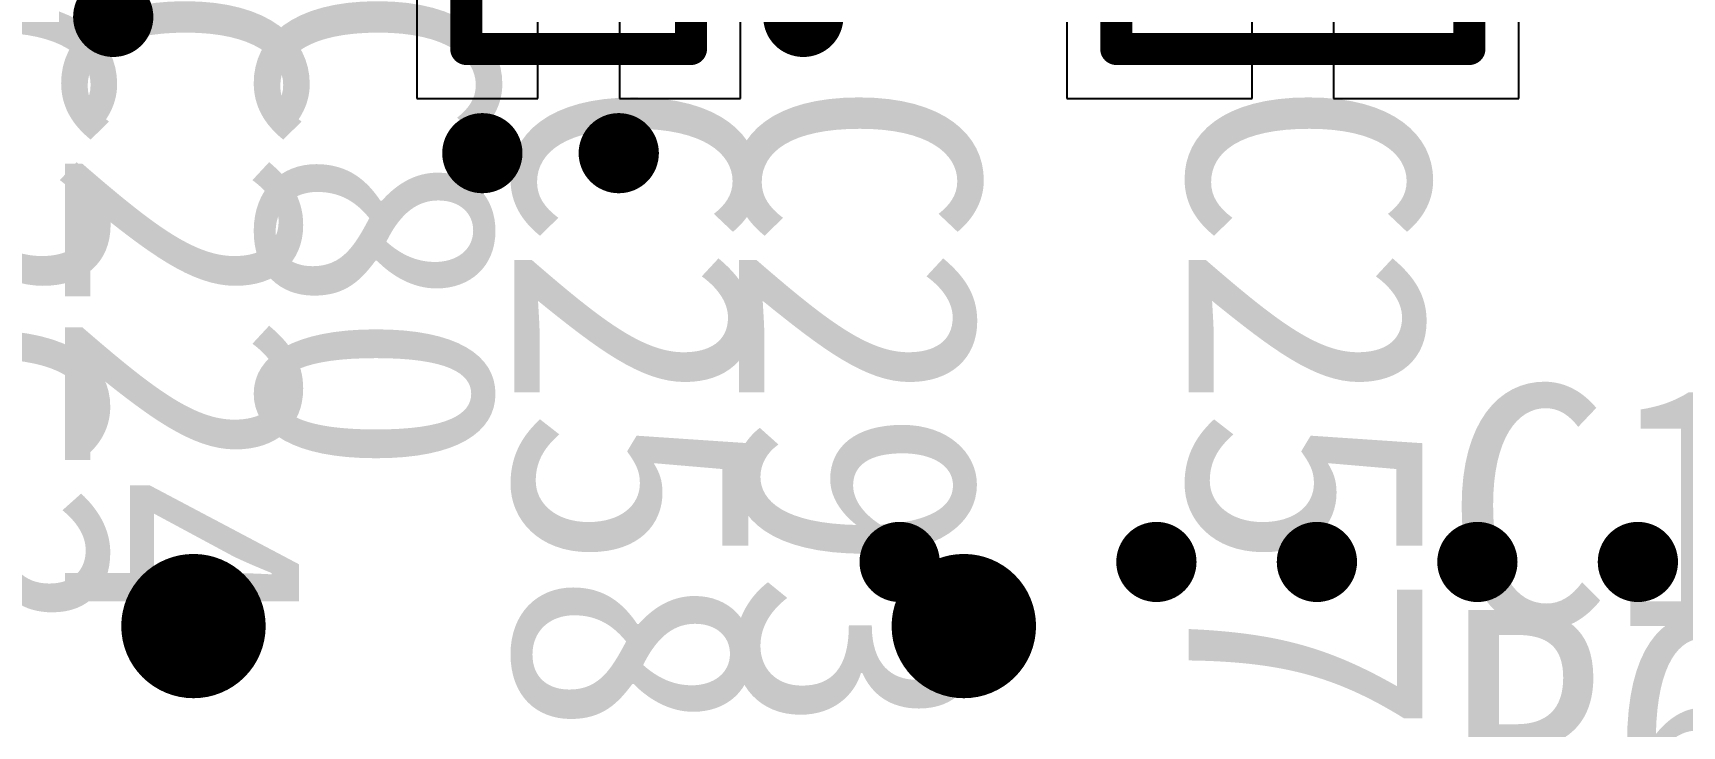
# Model space of a CAD drawing. Header units: millimetres. Extents: x 15 to 120, y 22 to 104.
# Drawn here: x 62 to 67.14, y 48.69 to 50.85 of the extents above; entities that cross this region are included whole.
import ezdxf

# ---------------------------------------------------------------- set-up
doc = ezdxf.new("R2010")
doc.units = ezdxf.units.MM
for name, color, linetype in [('BottomLayer', 5, 'Continuous'), ('Mechanical15', 56, 'Continuous'), ('MultiLayer', 9, 'Continuous'), ('TopLayer', 1, 'Continuous'), ('TopOverlay', 2, 'Continuous')]:
    doc.layers.add(name, color=color, linetype=linetype)

msp = doc.modelspace()

# ---------------------------------------------------------------- linework, layer by layer
at = {"layer": 'BottomLayer', "const_width": 0.125}
for points in [[(65.9375, 49.2, 1), (66.0625, 49.2, 1)], [(66.9375, 49.2, 1), (67.0625, 49.2, 1)]]:
    msp.add_lwpolyline(points, format="xyb", close=True, dxfattribs=at)
at = {"layer": 'Mechanical15', "const_width": 0.1}
for points in [[(65.375, 50.8), (65.375, 53.2)], [(66.475, 50.8), (66.475, 53.2)], [(63.35, 50.8), (63.35, 52.6)], [(64.05, 50.8), (64.05, 52.6)], [(63.35, 50.8), (64.05, 50.8)], [(65.375, 50.8), (66.475, 50.8)]]:
    msp.add_lwpolyline(points, dxfattribs=at)
at = {"layer": 'Mechanical15', "const_width": 0.05}
for points in [[(63.325, 50.8, 1), (63.375, 50.8, 1)], [(63.325, 50.8, 1), (63.375, 50.8, 1)], [(64.025, 50.8, 1), (64.075, 50.8, 1)], [(64.025, 50.8, 1), (64.075, 50.8, 1)], [(65.35, 50.8, 1), (65.4, 50.8, 1)], [(65.35, 50.8, 1), (65.4, 50.8, 1)], [(66.45, 50.8, 1), (66.5, 50.8, 1)], [(66.45, 50.8, 1), (66.5, 50.8, 1)]]:
    msp.add_lwpolyline(points, format="xyb", close=True, dxfattribs=at)
at = {"layer": 'MultiLayer'}
for points, const_width in [([(62.1875, 50.9, 1), (62.3125, 50.9, 1)], 0.125), ([(64.3375, 50.9, 1), (64.4625, 50.9, 1)], 0.125), ([(63.3375, 50.475, 1), (63.4625, 50.475, 1)], 0.125), ([(63.7625, 50.475, 1), (63.8875, 50.475, 1)], 0.125), ([(64.6375, 49.2, 1), (64.7625, 49.2, 1)], 0.125), ([(65.4375, 49.2, 1), (65.5625, 49.2, 1)], 0.125), ([(65.9375, 49.2, 1), (66.0625, 49.2, 1)], 0.125), ([(66.4375, 49.2, 1), (66.5625, 49.2, 1)], 0.125), ([(66.9375, 49.2, 1), (67.0625, 49.2, 1)], 0.125), ([(62.3875, 49, 1), (62.6125, 49, 1)], 0.225), ([(64.7875, 49, 1), (65.0125, 49, 1)], 0.225)]:
    msp.add_lwpolyline(points, format="xyb", close=True, dxfattribs=dict(at, const_width=const_width))
at = {"layer": 'TopLayer'}
for p, q in [((63.573, 50.646), (63.573, 51.2)), ((63.827, 51.2), (63.827, 50.646)), ((65.221, 51.173), (65.221, 50.646)), ((65.798, 50.646), (65.798, 51.173)), ((66.052, 51.173), (66.052, 50.646)), ((66.629, 50.646), (66.629, 51.173)), ((63.196, 51.046), (63.196, 50.646)), ((64.204, 50.646), (64.204, 51.021)), ((63.196, 50.646), (63.573, 50.646)), ((63.827, 50.646), (64.204, 50.646)), ((65.221, 50.646), (65.798, 50.646)), ((66.052, 50.646), (66.629, 50.646))]:
    msp.add_line(p, q, dxfattribs=at)
at = {"layer": 'TopLayer', "const_width": 0.125}
for points in [[(62.1875, 50.9, 1), (62.3125, 50.9, 1)], [(64.3375, 50.9, 1), (64.4625, 50.9, 1)], [(63.3375, 50.475, 1), (63.4625, 50.475, 1)], [(63.7625, 50.475, 1), (63.8875, 50.475, 1)], [(64.6375, 49.2, 1), (64.7625, 49.2, 1)], [(65.4375, 49.2, 1), (65.5625, 49.2, 1)], [(66.4375, 49.2, 1), (66.5625, 49.2, 1)]]:
    msp.add_lwpolyline(points, format="xyb", close=True, dxfattribs=at)

# ---------------------------------------------------------------- texts
at = {"layer": 'TopOverlay'}
for s, rotation, p in [('C263', 270, (61.5, 51)), ('C224', 270, (62.1, 51)), ('C80', 270, (62.7, 51)), ('C258', 270, (63.5, 50.7)), ('C293', 270, (64.2, 50.7)), ('C257', 270, (65.6, 50.7)), ('C149', 360, (66.4, 49)), ('R68', 360, (66.4, 48.3))]:
    msp.add_text(s, height=0.75, rotation=rotation, dxfattribs=at).set_placement(p)

doc.saveas('drawing.dxf')
